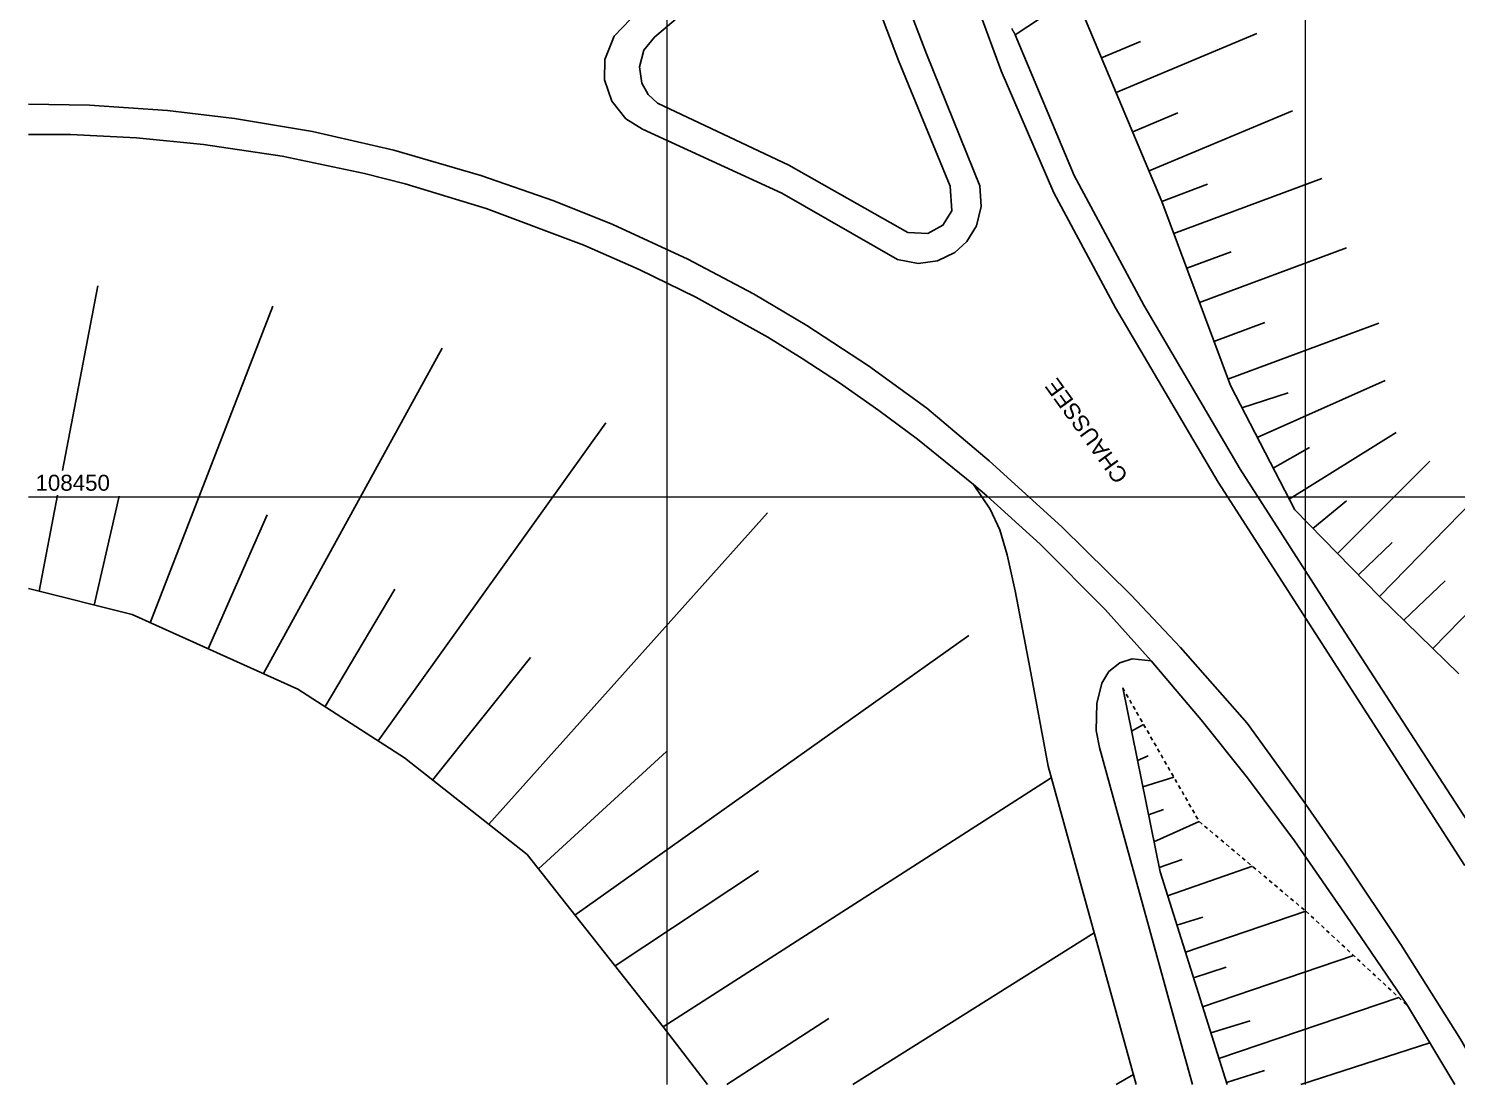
# Model space of a CAD drawing. Header units: metres. Extents: x 62264 to 62602, y 108404 to 109101.
# Drawn here: x 62300 to 62411.9, y 108404 to 108486.7 of the extents above; entities that cross this region are included whole.
import ezdxf

# ---------------------------------------------------------------- set-up
doc = ezdxf.new("R2010")
doc.units = ezdxf.units.M
doc.header["$MEASUREMENT"] = 0
doc.linetypes.add('DOT', pattern=[0.55, 0.3, -0.25])
for name, color, linetype in [('Bâti', 7, 'Continuous'), ('coordinate', 2, 'Continuous'), ('pendenze', 2, 'Continuous'), ('Strade', 7, 'Continuous'), ('TalusHautBas', 7, 'Continuous'), ('TEXT035', 1, 'Continuous')]:
    doc.layers.add(name, color=color, linetype=linetype)
doc.styles.add('ARIAL', font='arial.ttf')

msp = doc.modelspace()

# ---------------------------------------------------------------- linework, layer by layer
at = {"layer": 'Bâti', "linetype": 'Continuous', "lineweight": 0}
msp.add_line((62377.004, 108486.669), (62377.282, 108486.188), dxfattribs=at)
at = {"layer": 'coordinate', "linetype": 'Continuous', "lineweight": 0}
for p, q in [((62350, 108778.484), (62350, 108403.974)), ((62400, 108626.056), (62400, 108403.974)), ((62300, 108450), (62587, 108450))]:
    msp.add_line(p, q, dxfattribs=at)
at = {"layer": 'pendenze', "linetype": 'Continuous'}
for p, q in [((62385.212, 108481.649), (62396.22, 108486.273)), ((62384.064, 108484.383), (62387.119, 108485.666)), ((62387.787, 108475.521), (62399.004, 108480.232)), ((62386.499, 108478.585), (62390.043, 108480.073)), ((62389.727, 108470.609), (62401.32, 108474.914)), ((62388.789, 108473.134), (62392.354, 108474.488)), ((62390.734, 108467.896), (62394.218, 108469.19)), ((62391.733, 108465.206), (62403.256, 108469.484)), ((62302.646, 108452.047), (62305.423, 108466.518)), ((62309.526, 108440.134), (62319.131, 108464.93)), ((62392.859, 108462.173), (62396.855, 108463.657)), ((62393.958, 108459.213), (62405.787, 108463.606)), ((62318.415, 108436.146), (62332.393, 108461.626)), ((62396.259, 108454.635), (62406.272, 108459.11)), ((62395.055, 108456.956), (62398.68, 108458.136)), ((62327.392, 108430.876), (62345.214, 108455.795)), ((62398.766, 108449.803), (62407.148, 108455.022)), ((62397.498, 108452.246), (62400.335, 108453.854)), ((62402.546, 108445.548), (62409.781, 108452.783)), ((62300.835, 108442.605), (62302.279, 108450.132)), ((62305.152, 108441.515), (62307.105, 108450.047)), ((62400.618, 108447.522), (62403.255, 108449.669)), ((62405.826, 108442.19), (62413.188, 108449.734)), ((62314.073, 108438.093), (62318.703, 108448.586)), ((62336.045, 108424.354), (62357.882, 108448.739)), ((62410.001, 108438.116), (62418.38, 108446.701)), ((62404.176, 108443.88), (62406.832, 108446.423)), ((62407.737, 108440.325), (62410.969, 108443.421)), ((62323.236, 108433.561), (62328.694, 108442.775)), ((62342.801, 108417.241), (62373.658, 108439.141)), ((62331.656, 108427.81), (62339.325, 108437.406)), ((62386.404, 108431.633), (62387.349, 108432.174)), ((62339.942, 108420.866), (62349.983, 108430.056)), ((62386.869, 108429.342), (62387.712, 108429.713)), ((62349.708, 108408.481), (62380.119, 108427.991)), ((62387.286, 108427.292), (62389.716, 108428.039)), ((62387.735, 108425.081), (62388.897, 108425.504)), ((62388.164, 108422.973), (62391.709, 108424.557)), ((62388.573, 108420.956), (62390.379, 108421.591)), ((62389.232, 108418.754), (62395.869, 108421.063)), ((62345.944, 108413.254), (62357.183, 108420.711)), ((62389.957, 108416.453), (62391.98, 108417.085)), ((62390.622, 108414.344), (62400.066, 108417.539)), ((62364.567, 108403.974), (62383.484, 108415.846)), ((62391.263, 108412.312), (62393.821, 108413.156)), ((62391.975, 108410.053), (62403.793, 108414.079)), ((62393.25, 108406.006), (62407.349, 108410.777)), ((62354.707, 108403.974), (62362.69, 108409.137)), ((62392.619, 108408.008), (62395.706, 108408.968)), ((62399.68, 108403.974), (62409.776, 108407.232)), ((62385.194, 108403.974), (62386.553, 108404.746)), ((62393.841, 108404.131), (62396.823, 108405.058))]:
    msp.add_line(p, q, dxfattribs=at)
at = {"layer": 'Strade', "linetype": 'Continuous', "flags": 128}
for points in [[(62356.006, 108546.381), (62356.393, 108545.098), (62360.33, 108532.432), (62363.595, 108521.887), (62365.157, 108516.964), (62368.134, 108507.401), (62371.384, 108497.004), (62372.689, 108492.89), (62376.196, 108483.351), (62380.317, 108473.808), (62385.137, 108464.798), (62393.2, 108451.15), (62412.5, 108421.15), (62420.993, 108419.612), (62423.438, 108419.107), (62429.819, 108408.017), (62431.963, 108403.974)], [(62359.607, 108497.413), (62358.869, 108496.741), (62357.426, 108494.747), (62355.943, 108492.627), (62354.265, 108490.666), (62352.591, 108489.012), (62349.025, 108486.008), (62348.193, 108484.966), (62347.853, 108483.67), (62348.046, 108482.405), (62348.547, 108481.511), (62349.275, 108480.837), (62359.567, 108475.967), (62368.87, 108470.704), (62370.443, 108470.608), (62371.636, 108471.263), (62372.336, 108472.397), (62372.193, 108474.316), (62368.152, 108484.162), (62364.406, 108494.02), (62363.63, 108496.019)], [(62347.161, 108487.414), (62345.879, 108486.079), (62345.15, 108484.234), (62345.126, 108482.655), (62345.688, 108480.979), (62346.797, 108479.605), (62348.104, 108478.785), (62359.017, 108473.774), (62368.07, 108468.582), (62369.699, 108468.274), (62371.218, 108468.489), (62372.564, 108469.142), (62373.495, 108469.98), (62374.272, 108471.223), (62374.613, 108472.723), (62374.523, 108474.346), (62370.335, 108484.681), (62366.375, 108495.056)], [(62380.34, 108488.186), (62377.282, 108486.188), (62381.915, 108475.163), (62387.377, 108464.998), (62394.922, 108452.167), (62402.2, 108440.8), (62413.7, 108423.1), (62424.645, 108420.713), (62430.44, 108410.731), (62433.895, 108404.429), (62434.13, 108403.974)], [(62300, 108480.743), (62304.781, 108480.667), (62310.886, 108480.256), (62316.135, 108479.637), (62322.239, 108478.603), (62328.603, 108477.156), (62335.441, 108475.163), (62341.161, 108473.175), (62345.763, 108471.323), (62351.651, 108468.604), (62356.778, 108465.893), (62360.969, 108463.421), (62365.795, 108460.263), (62370.361, 108456.938), (62375.248, 108452.825), (62380.958, 108447.638), (62386.385, 108442.286), (62390.247, 108438.197), (62395.451, 108432.271), (62399.824, 108426.247), (62403.096, 108421.546), (62407.504, 108414.926), (62412.177, 108407.509), (62414.206, 108403.974)], [(62408.023, 108410.151), (62403.55, 108416.707), (62399.171, 108423.043), (62395.485, 108427.985), (62391.859, 108432.54), (62387.945, 108437.157), (62384.327, 108441.181), (62379.253, 108446.277), (62375.914, 108449.328), (62375.063, 108450.071), (62374.023, 108450.96), (62369.639, 108454.5), (62366.601, 108456.767), (62363.525, 108458.92), (62360.611, 108460.835), (62357.905, 108462.511), (62352.264, 108465.63), (62347.822, 108467.807), (62343.498, 108469.708), (62335.848, 108472.574), (62329.507, 108474.499), (62326.315, 108475.32), (62319.864, 108476.677), (62313.701, 108477.602), (62308.467, 108478.11), (62303.274, 108478.365), (62300, 108478.377)], [(62374.023, 108450.96), (62375.325, 108449.022), (62376.078, 108447.411), (62376.67, 108445.456), (62377.295, 108442.63), (62378.443, 108436.632), (62379.864, 108428.91), (62384.657, 108411.61), (62386.766, 108403.974)], [(62391.176, 108403.974), (62389.463, 108410.162), (62383.891, 108430.356), (62383.637, 108431.699), (62383.686, 108433.801), (62384.091, 108435.389), (62384.632, 108436.314), (62385.478, 108436.994), (62386.449, 108437.317), (62387.945, 108437.157)]]:
    msp.add_lwpolyline(points, dxfattribs=at)
at = {"layer": 'TalusHautBas', "linetype": 'Continuous'}
for p, q in [((62382.02, 108489.249), (62388.789, 108473.134)), ((62388.789, 108473.134), (62394.146, 108458.708)), ((62394.146, 108458.708), (62399.192, 108448.982)), ((62399.192, 108448.982), (62405.826, 108442.19)), ((62300, 108442.815), (62308.114, 108440.767)), ((62405.826, 108442.19), (62412.04, 108436.126)), ((62308.114, 108440.767), (62321.097, 108434.942)), ((62321.097, 108434.942), (62329.451, 108429.546)), ((62385.714, 108435.029), (62388.638, 108420.638)), ((62329.451, 108429.546), (62339.069, 108421.973)), ((62339.069, 108421.973), (62349.708, 108408.481)), ((62393.891, 108403.974), (62388.638, 108420.638)), ((62408.023, 108410.151), (62411.732, 108403.974)), ((62349.708, 108408.481), (62353.191, 108403.974))]:
    msp.add_line(p, q, dxfattribs=at)
at = {"layer": 'TalusHautBas', "linetype": 'DOT'}
for p, q in [((62385.714, 108435.029), (62391.709, 108424.557)), ((62391.709, 108424.557), (62400.066, 108417.539)), ((62400.066, 108417.539), (62408.023, 108410.151))]:
    msp.add_line(p, q, dxfattribs=at)

# ---------------------------------------------------------------- texts
at = {"layer": 'coordinate', "color": 1, "style": 'ARIAL'}
msp.add_text('108450', height=1.25, dxfattribs=at).set_placement((62300.545, 108450.473))
at = {"layer": 'TEXT035', "style": 'ARIAL'}
msp.add_text('CHAUSSEE', height=1.25, rotation=125.95634, dxfattribs=at).set_placement((62386.202, 108451.631))

doc.saveas('drawing.dxf')
